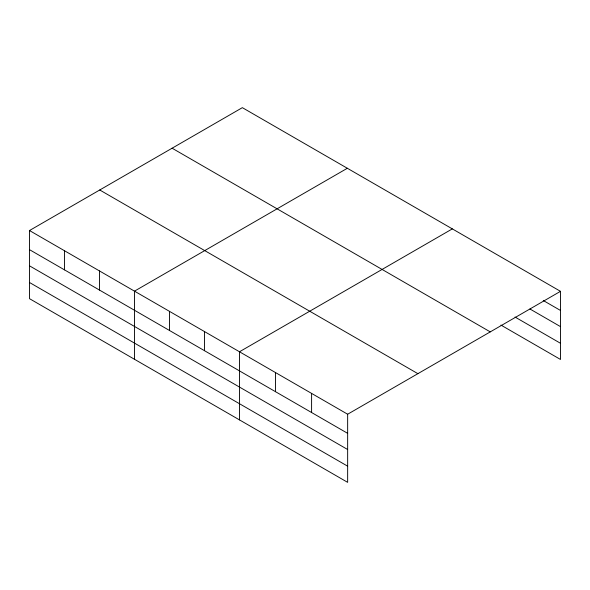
<?xml version="1.0" encoding="UTF-8"?>
<svg xmlns="http://www.w3.org/2000/svg" width="590" height="590" viewBox="0 0 590 590"><rect width="100%" height="100%" fill="white"/><g stroke="black" fill="none" stroke-linecap="round" stroke-linejoin="round"><path stroke-width="0.89" d="M29.5 230.535L347.65 414.224L347.65 482.347L29.5 298.665L29.5 230.535L242.35 107.653L560.5 291.335L560.5 359.465L500.925 325.068M347.34 168.268L134.491 291.15L134.491 359.281M452.331 228.883L239.481 351.773L239.481 419.896M347.65 414.224L560.5 291.335M543.257 300.502L560.5 310.458M529.931 308.976L560.5 326.624M515.033 317.044L560.5 343.292M172.11 148.208L490.261 331.89M99.74 189.987L417.89 373.669M29.5 249.659L347.65 433.34M29.5 265.832L347.65 449.514M29.5 282.492L347.65 466.174M311.594 393.405L311.594 412.521M275.537 372.585L275.537 391.708M204.487 331.565L204.487 350.681M169.485 311.358L169.485 330.481M99.496 270.95L99.496 290.066M64.494 250.743L64.494 269.866"/></g></svg>
